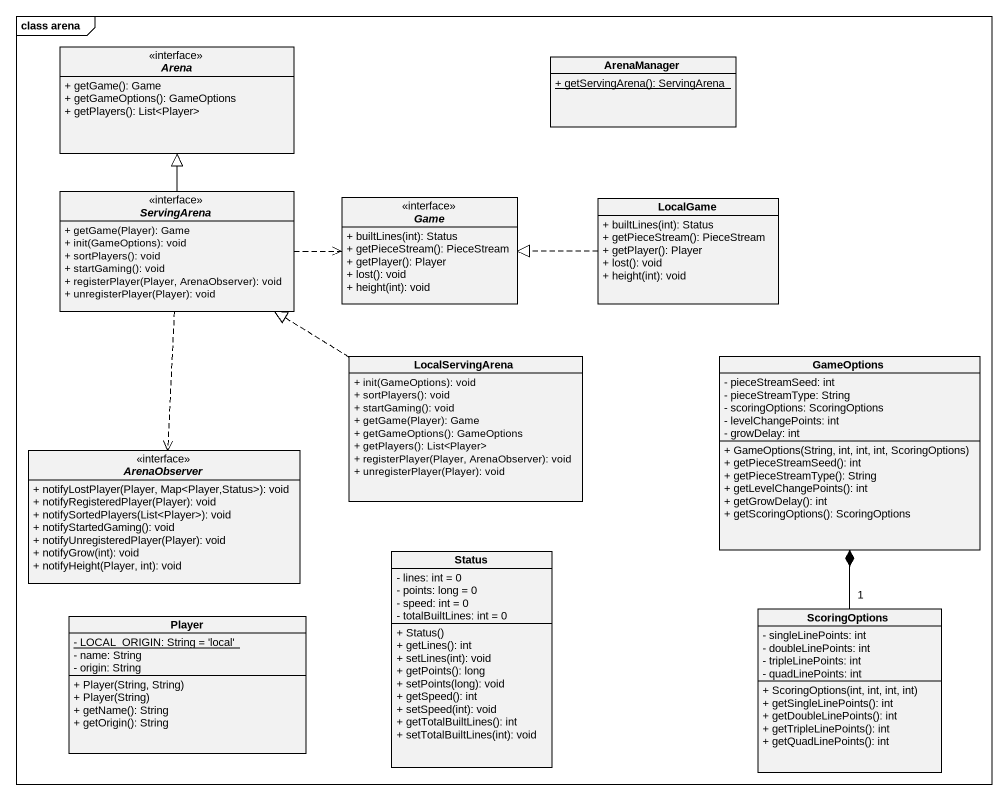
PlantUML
@startuml
mainframe class arena
hide circle
hide empty members
skinparam classAttributeIconSize 0
interface Arena <<interface>> {
  + getGame(): Game
  + getGameOptions(): GameOptions
  + getPlayers(): List<Player>
}
class ArenaManager {
  {static} + getServingArena(): ServingArena
}
interface ServingArena <<interface>> {
  + getGame(Player): Game
  + init(GameOptions): void
  + sortPlayers(): void
  + startGaming(): void
  + registerPlayer(Player, ArenaObserver): void
  + unregisterPlayer(Player): void
}
interface Game <<interface>> {
  + builtLines(int): Status
  + getPieceStream(): PieceStream
  + getPlayer(): Player
  + lost(): void
  + height(int): void
}
class LocalGame {
  + builtLines(int): Status
  + getPieceStream(): PieceStream
  + getPlayer(): Player
  + lost(): void
  + height(int): void
}
class LocalServingArena {
  + init(GameOptions): void
  + sortPlayers(): void
  + startGaming(): void
  + getGame(Player): Game
  + getGameOptions(): GameOptions
  + getPlayers(): List<Player>
  + registerPlayer(Player, ArenaObserver): void
  + unregisterPlayer(Player): void
}
class GameOptions {
  - pieceStreamSeed: int
  - pieceStreamType: String
  - scoringOptions: ScoringOptions
  - levelChangePoints: int
  - growDelay: int
  + GameOptions(String, int, int, int, ScoringOptions)
  + getPieceStreamSeed(): int
  + getPieceStreamType(): String
  + getLevelChangePoints(): int
  + getGrowDelay(): int
  + getScoringOptions(): ScoringOptions
}
interface ArenaObserver <<interface>> {
  + notifyLostPlayer(Player, Map<Player,Status>): void
  + notifyRegisteredPlayer(Player): void
  + notifySortedPlayers(List<Player>): void
  + notifyStartedGaming(): void
  + notifyUnregisteredPlayer(Player): void
  + notifyGrow(int): void
  + notifyHeight(Player, int): void
}
class Status {
  - lines: int = 0
  - points: long = 0
  - speed: int = 0
  - totalBuiltLines: int = 0
  + Status()
  + getLines(): int
  + setLines(int): void
  + getPoints(): long
  + setPoints(long): void
  + getSpeed(): int
  + setSpeed(int): void
  + getTotalBuiltLines(): int
  + setTotalBuiltLines(int): void
}
class Player {
  {static} - LOCAL_ORIGIN: String = 'local'
  - name: String
  - origin: String
  + Player(String, String)
  + Player(String)
  + getName(): String
  + getOrigin(): String
}
class ScoringOptions {
  - singleLinePoints: int
  - doubleLinePoints: int
  - tripleLinePoints: int
  - quadLinePoints: int
  + ScoringOptions(int, int, int, int)
  + getSingleLinePoints(): int
  + getDoubleLinePoints(): int
  + getTripleLinePoints(): int
  + getQuadLinePoints(): int
}
ServingArena -up-|> Arena
ServingArena .right.> Game
ServingArena ..> ArenaObserver
LocalGame .left.|> Game
LocalServingArena .up.|> ServingArena
ScoringOptions "1" -up-* GameOptions
@enduml
